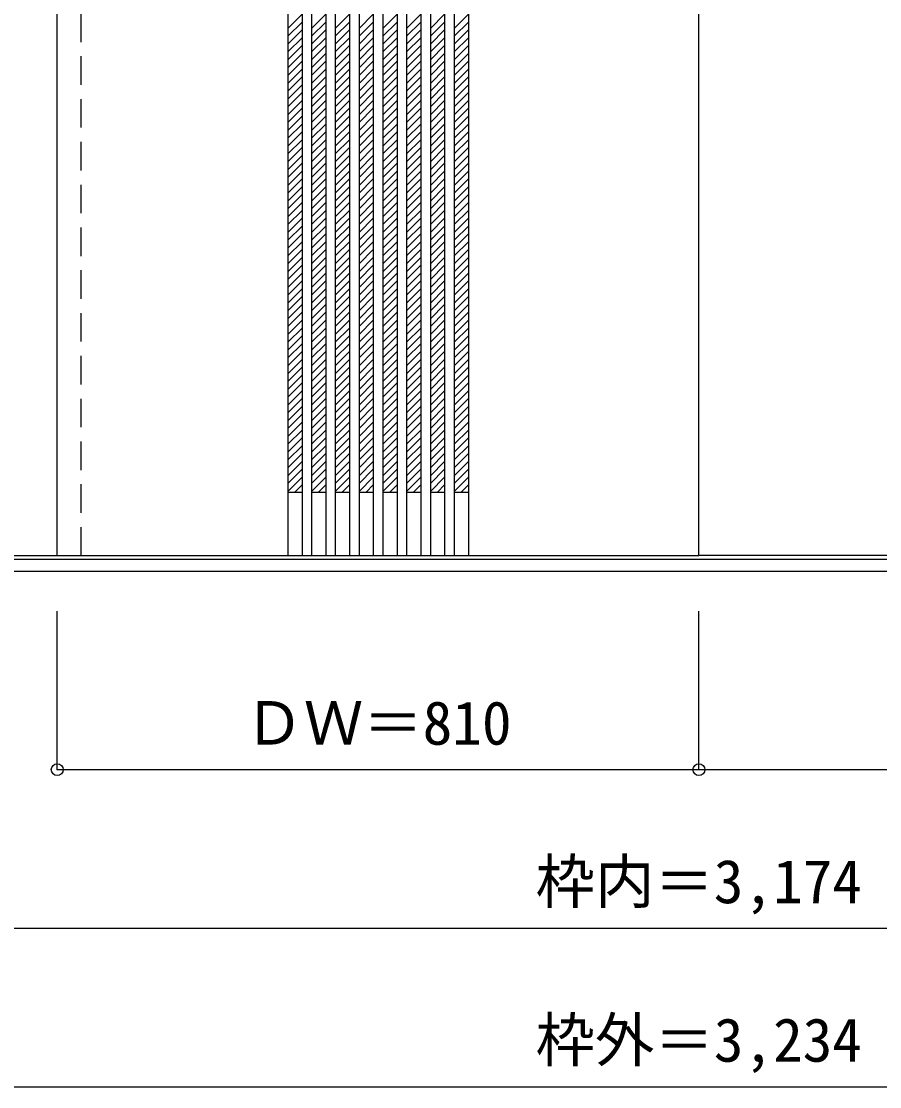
# Model space of a CAD drawing. Units: millimetres, scale not verified. Extents: x -2158 to 1628, y -1668 to 1044.
# Drawn here: x -852 to 232, y -1661 to -317 of the extents above; entities that cross this region are included whole.
import ezdxf
from ezdxf.enums import TextEntityAlignment as Align

# ---------------------------------------------------------------- set-up
doc = ezdxf.new("R2010")
doc.units = ezdxf.units.MM
doc.header["$LTSCALE"] = 30
doc.header["$PDMODE"] = 32
doc.header["$PDSIZE"] = 15
doc.linetypes.add('DASHED1', pattern=[1.8, 1.2, -0.6])
doc.layers.add('0-0', color=4, linetype='DASHED1')
doc.layers.add('0-1_寸法', color=7, linetype='Continuous')
doc.styles.add('ＭＳ ゴシック', font='')
doc.styles.get('ＭＳ ゴシック').set_extended_font_data('MS Gothic')

msp = doc.modelspace()

# ---------------------------------------------------------------- linework, layer by layer
at = {"layer": '0-0', "color": 3, "linetype": 'Continuous'}
for p, q in [((-806.23, -990.81), (-806.23, 992.19)), ((-515.23, 992.19), (-515.23, -990.81)), ((-497.23, 992.19), (-497.23, -990.81)), ((-485.23, 992.19), (-485.23, -990.81)), ((-467.23, 992.19), (-467.23, -990.81)), ((-455.23, 992.19), (-455.23, -990.81)), ((-437.23, 992.19), (-437.23, -990.81)), ((-425.23, 992.19), (-425.23, -990.81)), ((-407.23, 992.19), (-407.23, -990.81)), ((-395.23, 992.19), (-395.23, -990.81)), ((-377.23, 992.19), (-377.23, -990.81)), ((-365.23, 992.19), (-365.23, -990.81)), ((-347.23, 992.19), (-347.23, -990.81)), ((-335.23, 992.19), (-335.23, -990.81)), ((-317.23, 992.19), (-317.23, -990.81)), ((-305.23, 992.19), (-305.23, -990.81)), ((-287.23, 992.19), (-287.23, -990.81)), ((3.77, -990.81), (3.77, 992.19)), ((-1583.23, -990.81), (3.77, -990.81)), ((1590.77, -990.81), (3.77, -990.81)), ((1590.77, -995.81), (-1583.23, -995.81)), ((1620.77, -1010.81), (-1613.23, -1010.81))]:
    msp.add_line(p, q, dxfattribs=at)
at = {"layer": '0-0'}
for p, q in [((-776.23, -990.81), (-776.23, 992.19)), ((-515.23, -325.64), (-497.23, -307.64)), ((-485.23, -325.64), (-467.23, -307.64)), ((-455.23, -325.64), (-437.23, -307.64)), ((-425.23, -325.64), (-407.23, -307.64)), ((-395.23, -325.64), (-377.23, -307.64)), ((-365.23, -325.64), (-347.23, -307.64)), ((-335.23, -325.64), (-317.23, -307.64)), ((-305.23, -325.64), (-287.23, -307.64)), ((-515.23, -335.54), (-497.23, -317.54)), ((-485.23, -335.54), (-467.23, -317.54)), ((-455.23, -335.54), (-437.23, -317.54)), ((-425.23, -335.54), (-407.23, -317.54)), ((-395.23, -335.54), (-377.23, -317.54)), ((-365.23, -335.54), (-347.23, -317.54)), ((-335.23, -335.54), (-317.23, -317.54)), ((-305.23, -335.54), (-287.23, -317.54)), ((-515.23, -345.44), (-497.23, -327.44)), ((-485.23, -345.44), (-467.23, -327.44)), ((-455.23, -345.44), (-437.23, -327.44)), ((-425.23, -345.44), (-407.23, -327.44)), ((-395.23, -345.44), (-377.23, -327.44)), ((-365.23, -345.44), (-347.23, -327.44)), ((-335.23, -345.44), (-317.23, -327.44)), ((-305.23, -345.44), (-287.23, -327.44)), ((-515.23, -355.34), (-497.23, -337.34)), ((-515.23, -365.24), (-497.23, -347.24)), ((-485.23, -355.34), (-467.23, -337.34)), ((-485.23, -365.24), (-467.23, -347.24)), ((-455.23, -355.34), (-437.23, -337.34)), ((-455.23, -365.24), (-437.23, -347.24)), ((-425.23, -355.34), (-407.23, -337.34)), ((-425.23, -365.24), (-407.23, -347.24)), ((-395.23, -355.34), (-377.23, -337.34)), ((-395.23, -365.24), (-377.23, -347.24)), ((-365.23, -355.34), (-347.23, -337.34)), ((-365.23, -365.24), (-347.23, -347.24)), ((-335.23, -355.34), (-317.23, -337.34)), ((-335.23, -365.24), (-317.23, -347.24)), ((-305.23, -355.34), (-287.23, -337.34)), ((-305.23, -365.24), (-287.23, -347.24)), ((-515.23, -375.14), (-497.23, -357.14)), ((-485.23, -375.14), (-467.23, -357.14)), ((-455.23, -375.14), (-437.23, -357.14)), ((-425.23, -375.14), (-407.23, -357.14)), ((-395.23, -375.14), (-377.23, -357.14)), ((-365.23, -375.14), (-347.23, -357.14)), ((-335.23, -375.14), (-317.23, -357.14)), ((-305.23, -375.14), (-287.23, -357.14)), ((-515.23, -385.04), (-497.23, -367.04)), ((-485.23, -385.04), (-467.23, -367.04)), ((-455.23, -385.04), (-437.23, -367.04)), ((-425.23, -385.04), (-407.23, -367.04)), ((-395.23, -385.04), (-377.23, -367.04)), ((-365.23, -385.04), (-347.23, -367.04)), ((-335.23, -385.04), (-317.23, -367.04)), ((-305.23, -385.04), (-287.23, -367.04)), ((-515.23, -394.94), (-497.23, -376.94)), ((-515.23, -404.84), (-497.23, -386.84)), ((-485.23, -394.94), (-467.23, -376.94)), ((-485.23, -404.84), (-467.23, -386.84)), ((-455.23, -394.94), (-437.23, -376.94)), ((-455.23, -404.84), (-437.23, -386.84)), ((-425.23, -394.94), (-407.23, -376.94)), ((-425.23, -404.84), (-407.23, -386.84)), ((-395.23, -394.94), (-377.23, -376.94)), ((-395.23, -404.84), (-377.23, -386.84)), ((-365.23, -394.94), (-347.23, -376.94)), ((-365.23, -404.84), (-347.23, -386.84)), ((-335.23, -394.94), (-317.23, -376.94)), ((-335.23, -404.84), (-317.23, -386.84)), ((-305.23, -394.94), (-287.23, -376.94)), ((-305.23, -404.84), (-287.23, -386.84)), ((-515.23, -414.74), (-497.23, -396.74)), ((-485.23, -414.74), (-467.23, -396.74)), ((-455.23, -414.74), (-437.23, -396.74)), ((-425.23, -414.74), (-407.23, -396.74)), ((-395.23, -414.74), (-377.23, -396.74)), ((-365.23, -414.74), (-347.23, -396.74)), ((-335.23, -414.74), (-317.23, -396.74)), ((-305.23, -414.74), (-287.23, -396.74)), ((-515.23, -424.64), (-497.23, -406.64)), ((-515.23, -434.53), (-497.23, -416.53)), ((-485.23, -424.64), (-467.23, -406.64)), ((-485.23, -434.53), (-467.23, -416.53)), ((-455.23, -424.64), (-437.23, -406.64)), ((-455.23, -434.53), (-437.23, -416.53)), ((-425.23, -424.64), (-407.23, -406.64)), ((-425.23, -434.53), (-407.23, -416.53)), ((-395.23, -424.64), (-377.23, -406.64)), ((-395.23, -434.53), (-377.23, -416.53)), ((-365.23, -424.64), (-347.23, -406.64)), ((-365.23, -434.53), (-347.23, -416.53)), ((-335.23, -424.64), (-317.23, -406.64)), ((-335.23, -434.53), (-317.23, -416.53)), ((-305.23, -424.64), (-287.23, -406.64)), ((-305.23, -434.53), (-287.23, -416.53)), ((-515.23, -444.43), (-497.23, -426.43)), ((-485.23, -444.43), (-467.23, -426.43)), ((-455.23, -444.43), (-437.23, -426.43)), ((-425.23, -444.43), (-407.23, -426.43)), ((-395.23, -444.43), (-377.23, -426.43)), ((-365.23, -444.43), (-347.23, -426.43)), ((-335.23, -444.43), (-317.23, -426.43)), ((-305.23, -444.43), (-287.23, -426.43)), ((-515.23, -454.33), (-497.23, -436.33)), ((-485.23, -454.33), (-467.23, -436.33)), ((-455.23, -454.33), (-437.23, -436.33)), ((-425.23, -454.33), (-407.23, -436.33)), ((-395.23, -454.33), (-377.23, -436.33)), ((-365.23, -454.33), (-347.23, -436.33)), ((-335.23, -454.33), (-317.23, -436.33)), ((-305.23, -454.33), (-287.23, -436.33)), ((-515.23, -464.23), (-497.23, -446.23)), ((-515.23, -474.13), (-497.23, -456.13)), ((-485.23, -464.23), (-467.23, -446.23)), ((-485.23, -474.13), (-467.23, -456.13)), ((-455.23, -464.23), (-437.23, -446.23)), ((-455.23, -474.13), (-437.23, -456.13)), ((-425.23, -464.23), (-407.23, -446.23)), ((-425.23, -474.13), (-407.23, -456.13)), ((-395.23, -464.23), (-377.23, -446.23)), ((-395.23, -474.13), (-377.23, -456.13)), ((-365.23, -464.23), (-347.23, -446.23)), ((-365.23, -474.13), (-347.23, -456.13)), ((-335.23, -464.23), (-317.23, -446.23)), ((-335.23, -474.13), (-317.23, -456.13)), ((-305.23, -464.23), (-287.23, -446.23)), ((-305.23, -474.13), (-287.23, -456.13)), ((-515.23, -484.03), (-497.23, -466.03)), ((-485.23, -484.03), (-467.23, -466.03)), ((-455.23, -484.03), (-437.23, -466.03)), ((-425.23, -484.03), (-407.23, -466.03)), ((-395.23, -484.03), (-377.23, -466.03)), ((-365.23, -484.03), (-347.23, -466.03)), ((-335.23, -484.03), (-317.23, -466.03)), ((-305.23, -484.03), (-287.23, -466.03)), ((-515.23, -493.93), (-497.23, -475.93)), ((-485.23, -493.93), (-467.23, -475.93)), ((-455.23, -493.93), (-437.23, -475.93)), ((-425.23, -493.93), (-407.23, -475.93)), ((-395.23, -493.93), (-377.23, -475.93)), ((-365.23, -493.93), (-347.23, -475.93)), ((-335.23, -493.93), (-317.23, -475.93)), ((-305.23, -493.93), (-287.23, -475.93)), ((-515.23, -503.83), (-497.23, -485.83)), ((-515.23, -513.73), (-497.23, -495.73)), ((-485.23, -503.83), (-467.23, -485.83)), ((-485.23, -513.73), (-467.23, -495.73)), ((-455.23, -503.83), (-437.23, -485.83)), ((-455.23, -513.73), (-437.23, -495.73)), ((-425.23, -503.83), (-407.23, -485.83)), ((-425.23, -513.73), (-407.23, -495.73)), ((-395.23, -503.83), (-377.23, -485.83)), ((-395.23, -513.73), (-377.23, -495.73)), ((-365.23, -503.83), (-347.23, -485.83)), ((-365.23, -513.73), (-347.23, -495.73)), ((-335.23, -503.83), (-317.23, -485.83)), ((-335.23, -513.73), (-317.23, -495.73)), ((-305.23, -503.83), (-287.23, -485.83)), ((-305.23, -513.73), (-287.23, -495.73)), ((-515.23, -523.63), (-497.23, -505.63)), ((-485.23, -523.63), (-467.23, -505.63)), ((-455.23, -523.63), (-437.23, -505.63)), ((-425.23, -523.63), (-407.23, -505.63)), ((-395.23, -523.63), (-377.23, -505.63)), ((-365.23, -523.63), (-347.23, -505.63)), ((-335.23, -523.63), (-317.23, -505.63)), ((-305.23, -523.63), (-287.23, -505.63)), ((-515.23, -533.53), (-497.23, -515.53)), ((-485.23, -533.53), (-467.23, -515.53)), ((-455.23, -533.53), (-437.23, -515.53)), ((-425.23, -533.53), (-407.23, -515.53)), ((-395.23, -533.53), (-377.23, -515.53)), ((-365.23, -533.53), (-347.23, -515.53)), ((-335.23, -533.53), (-317.23, -515.53)), ((-305.23, -533.53), (-287.23, -515.53)), ((-515.23, -543.43), (-497.23, -525.43)), ((-515.23, -553.33), (-497.23, -535.33)), ((-485.23, -543.43), (-467.23, -525.43)), ((-485.23, -553.33), (-467.23, -535.33)), ((-455.23, -543.43), (-437.23, -525.43)), ((-455.23, -553.33), (-437.23, -535.33)), ((-425.23, -543.43), (-407.23, -525.43)), ((-425.23, -553.33), (-407.23, -535.33)), ((-395.23, -543.43), (-377.23, -525.43)), ((-395.23, -553.33), (-377.23, -535.33)), ((-365.23, -543.43), (-347.23, -525.43)), ((-365.23, -553.33), (-347.23, -535.33)), ((-335.23, -543.43), (-317.23, -525.43)), ((-335.23, -553.33), (-317.23, -535.33)), ((-305.23, -543.43), (-287.23, -525.43)), ((-305.23, -553.33), (-287.23, -535.33)), ((-515.23, -563.23), (-497.23, -545.23)), ((-485.23, -563.23), (-467.23, -545.23)), ((-455.23, -563.23), (-437.23, -545.23)), ((-425.23, -563.23), (-407.23, -545.23)), ((-395.23, -563.23), (-377.23, -545.23)), ((-365.23, -563.23), (-347.23, -545.23)), ((-335.23, -563.23), (-317.23, -545.23)), ((-305.23, -563.23), (-287.23, -545.23)), ((-515.23, -573.13), (-497.23, -555.13)), ((-485.23, -573.13), (-467.23, -555.13)), ((-455.23, -573.13), (-437.23, -555.13)), ((-425.23, -573.13), (-407.23, -555.13)), ((-395.23, -573.13), (-377.23, -555.13)), ((-365.23, -573.13), (-347.23, -555.13)), ((-335.23, -573.13), (-317.23, -555.13)), ((-305.23, -573.13), (-287.23, -555.13)), ((-515.23, -583.03), (-497.23, -565.03)), ((-515.23, -592.93), (-497.23, -574.93)), ((-485.23, -583.03), (-467.23, -565.03)), ((-485.23, -592.93), (-467.23, -574.93)), ((-455.23, -583.03), (-437.23, -565.03)), ((-455.23, -592.93), (-437.23, -574.93)), ((-425.23, -583.03), (-407.23, -565.03)), ((-425.23, -592.93), (-407.23, -574.93)), ((-395.23, -583.03), (-377.23, -565.03)), ((-395.23, -592.93), (-377.23, -574.93)), ((-365.23, -583.03), (-347.23, -565.03)), ((-365.23, -592.93), (-347.23, -574.93)), ((-335.23, -583.03), (-317.23, -565.03)), ((-335.23, -592.93), (-317.23, -574.93)), ((-305.23, -583.03), (-287.23, -565.03)), ((-305.23, -592.93), (-287.23, -574.93)), ((-515.23, -602.83), (-497.23, -584.83)), ((-485.23, -602.83), (-467.23, -584.83)), ((-455.23, -602.83), (-437.23, -584.83)), ((-425.23, -602.83), (-407.23, -584.83)), ((-395.23, -602.83), (-377.23, -584.83)), ((-365.23, -602.83), (-347.23, -584.83)), ((-335.23, -602.83), (-317.23, -584.83)), ((-305.23, -602.83), (-287.23, -584.83)), ((-515.23, -612.73), (-497.23, -594.73)), ((-515.23, -622.63), (-497.23, -604.63)), ((-485.23, -612.73), (-467.23, -594.73)), ((-485.23, -622.63), (-467.23, -604.63)), ((-455.23, -612.73), (-437.23, -594.73)), ((-455.23, -622.63), (-437.23, -604.63)), ((-425.23, -612.73), (-407.23, -594.73)), ((-425.23, -622.63), (-407.23, -604.63)), ((-395.23, -612.73), (-377.23, -594.73)), ((-395.23, -622.63), (-377.23, -604.63)), ((-365.23, -612.73), (-347.23, -594.73)), ((-365.23, -622.63), (-347.23, -604.63)), ((-335.23, -612.73), (-317.23, -594.73)), ((-335.23, -622.63), (-317.23, -604.63)), ((-305.23, -612.73), (-287.23, -594.73)), ((-305.23, -622.63), (-287.23, -604.63)), ((-515.23, -632.52), (-497.23, -614.52)), ((-485.23, -632.52), (-467.23, -614.52)), ((-455.23, -632.52), (-437.23, -614.52)), ((-425.23, -632.52), (-407.23, -614.52)), ((-395.23, -632.52), (-377.23, -614.52)), ((-365.23, -632.52), (-347.23, -614.52)), ((-335.23, -632.52), (-317.23, -614.52)), ((-305.23, -632.52), (-287.23, -614.52)), ((-515.23, -642.42), (-497.23, -624.42)), ((-485.23, -642.42), (-467.23, -624.42)), ((-455.23, -642.42), (-437.23, -624.42)), ((-425.23, -642.42), (-407.23, -624.42)), ((-395.23, -642.42), (-377.23, -624.42)), ((-365.23, -642.42), (-347.23, -624.42)), ((-335.23, -642.42), (-317.23, -624.42)), ((-305.23, -642.42), (-287.23, -624.42)), ((-515.23, -652.32), (-497.23, -634.32)), ((-515.23, -662.22), (-497.23, -644.22)), ((-485.23, -652.32), (-467.23, -634.32)), ((-485.23, -662.22), (-467.23, -644.22)), ((-455.23, -652.32), (-437.23, -634.32)), ((-455.23, -662.22), (-437.23, -644.22)), ((-425.23, -652.32), (-407.23, -634.32)), ((-425.23, -662.22), (-407.23, -644.22)), ((-395.23, -652.32), (-377.23, -634.32)), ((-395.23, -662.22), (-377.23, -644.22)), ((-365.23, -652.32), (-347.23, -634.32)), ((-365.23, -662.22), (-347.23, -644.22)), ((-335.23, -652.32), (-317.23, -634.32)), ((-335.23, -662.22), (-317.23, -644.22)), ((-305.23, -652.32), (-287.23, -634.32)), ((-305.23, -662.22), (-287.23, -644.22)), ((-515.23, -672.12), (-497.23, -654.12)), ((-485.23, -672.12), (-467.23, -654.12)), ((-455.23, -672.12), (-437.23, -654.12)), ((-425.23, -672.12), (-407.23, -654.12)), ((-395.23, -672.12), (-377.23, -654.12)), ((-365.23, -672.12), (-347.23, -654.12)), ((-335.23, -672.12), (-317.23, -654.12)), ((-305.23, -672.12), (-287.23, -654.12)), ((-515.23, -682.02), (-497.23, -664.02)), ((-485.23, -682.02), (-467.23, -664.02)), ((-455.23, -682.02), (-437.23, -664.02)), ((-425.23, -682.02), (-407.23, -664.02)), ((-395.23, -682.02), (-377.23, -664.02)), ((-365.23, -682.02), (-347.23, -664.02)), ((-335.23, -682.02), (-317.23, -664.02)), ((-305.23, -682.02), (-287.23, -664.02)), ((-515.23, -691.92), (-497.23, -673.92)), ((-515.23, -701.82), (-497.23, -683.82)), ((-485.23, -691.92), (-467.23, -673.92)), ((-485.23, -701.82), (-467.23, -683.82)), ((-455.23, -691.92), (-437.23, -673.92)), ((-455.23, -701.82), (-437.23, -683.82)), ((-425.23, -691.92), (-407.23, -673.92)), ((-425.23, -701.82), (-407.23, -683.82)), ((-395.23, -691.92), (-377.23, -673.92)), ((-395.23, -701.82), (-377.23, -683.82)), ((-365.23, -691.92), (-347.23, -673.92)), ((-365.23, -701.82), (-347.23, -683.82)), ((-335.23, -691.92), (-317.23, -673.92)), ((-335.23, -701.82), (-317.23, -683.82)), ((-305.23, -691.92), (-287.23, -673.92)), ((-305.23, -701.82), (-287.23, -683.82)), ((-515.23, -711.72), (-497.23, -693.72)), ((-485.23, -711.72), (-467.23, -693.72)), ((-455.23, -711.72), (-437.23, -693.72)), ((-425.23, -711.72), (-407.23, -693.72)), ((-395.23, -711.72), (-377.23, -693.72)), ((-365.23, -711.72), (-347.23, -693.72)), ((-335.23, -711.72), (-317.23, -693.72)), ((-305.23, -711.72), (-287.23, -693.72)), ((-515.23, -721.62), (-497.23, -703.62)), ((-485.23, -721.62), (-467.23, -703.62)), ((-455.23, -721.62), (-437.23, -703.62)), ((-425.23, -721.62), (-407.23, -703.62)), ((-395.23, -721.62), (-377.23, -703.62)), ((-365.23, -721.62), (-347.23, -703.62)), ((-335.23, -721.62), (-317.23, -703.62)), ((-305.23, -721.62), (-287.23, -703.62)), ((-515.23, -731.52), (-497.23, -713.52)), ((-515.23, -741.42), (-497.23, -723.42)), ((-485.23, -731.52), (-467.23, -713.52)), ((-485.23, -741.42), (-467.23, -723.42)), ((-455.23, -731.52), (-437.23, -713.52)), ((-455.23, -741.42), (-437.23, -723.42)), ((-425.23, -731.52), (-407.23, -713.52)), ((-425.23, -741.42), (-407.23, -723.42)), ((-395.23, -731.52), (-377.23, -713.52)), ((-395.23, -741.42), (-377.23, -723.42)), ((-365.23, -731.52), (-347.23, -713.52)), ((-365.23, -741.42), (-347.23, -723.42)), ((-335.23, -731.52), (-317.23, -713.52)), ((-335.23, -741.42), (-317.23, -723.42)), ((-305.23, -731.52), (-287.23, -713.52)), ((-305.23, -741.42), (-287.23, -723.42)), ((-515.23, -751.32), (-497.23, -733.32)), ((-485.23, -751.32), (-467.23, -733.32)), ((-455.23, -751.32), (-437.23, -733.32)), ((-425.23, -751.32), (-407.23, -733.32)), ((-395.23, -751.32), (-377.23, -733.32)), ((-365.23, -751.32), (-347.23, -733.32)), ((-335.23, -751.32), (-317.23, -733.32)), ((-305.23, -751.32), (-287.23, -733.32)), ((-515.23, -761.22), (-497.23, -743.22)), ((-485.23, -761.22), (-467.23, -743.22)), ((-455.23, -761.22), (-437.23, -743.22)), ((-425.23, -761.22), (-407.23, -743.22)), ((-395.23, -761.22), (-377.23, -743.22)), ((-365.23, -761.22), (-347.23, -743.22)), ((-335.23, -761.22), (-317.23, -743.22)), ((-305.23, -761.22), (-287.23, -743.22)), ((-515.23, -771.12), (-497.23, -753.12)), ((-515.23, -781.02), (-497.23, -763.02)), ((-485.23, -771.12), (-467.23, -753.12)), ((-485.23, -781.02), (-467.23, -763.02)), ((-455.23, -771.12), (-437.23, -753.12)), ((-455.23, -781.02), (-437.23, -763.02)), ((-425.23, -771.12), (-407.23, -753.12)), ((-425.23, -781.02), (-407.23, -763.02)), ((-395.23, -771.12), (-377.23, -753.12)), ((-395.23, -781.02), (-377.23, -763.02)), ((-365.23, -771.12), (-347.23, -753.12)), ((-365.23, -781.02), (-347.23, -763.02)), ((-335.23, -771.12), (-317.23, -753.12)), ((-335.23, -781.02), (-317.23, -763.02)), ((-305.23, -771.12), (-287.23, -753.12)), ((-305.23, -781.02), (-287.23, -763.02)), ((-515.23, -790.92), (-497.23, -772.92)), ((-485.23, -790.92), (-467.23, -772.92)), ((-455.23, -790.92), (-437.23, -772.92)), ((-425.23, -790.92), (-407.23, -772.92)), ((-395.23, -790.92), (-377.23, -772.92)), ((-365.23, -790.92), (-347.23, -772.92)), ((-335.23, -790.92), (-317.23, -772.92)), ((-305.23, -790.92), (-287.23, -772.92)), ((-515.23, -800.82), (-497.23, -782.82)), ((-515.23, -810.72), (-497.23, -792.72)), ((-485.23, -800.82), (-467.23, -782.82)), ((-485.23, -810.72), (-467.23, -792.72)), ((-455.23, -800.82), (-437.23, -782.82)), ((-455.23, -810.72), (-437.23, -792.72)), ((-425.23, -800.82), (-407.23, -782.82)), ((-425.23, -810.72), (-407.23, -792.72)), ((-395.23, -800.82), (-377.23, -782.82)), ((-395.23, -810.72), (-377.23, -792.72)), ((-365.23, -800.82), (-347.23, -782.82)), ((-365.23, -810.72), (-347.23, -792.72)), ((-335.23, -800.82), (-317.23, -782.82)), ((-335.23, -810.72), (-317.23, -792.72)), ((-305.23, -800.82), (-287.23, -782.82)), ((-305.23, -810.72), (-287.23, -792.72)), ((-515.23, -820.62), (-497.23, -802.62)), ((-485.23, -820.62), (-467.23, -802.62)), ((-455.23, -820.62), (-437.23, -802.62)), ((-425.23, -820.62), (-407.23, -802.62)), ((-395.23, -820.62), (-377.23, -802.62)), ((-365.23, -820.62), (-347.23, -802.62)), ((-335.23, -820.62), (-317.23, -802.62)), ((-305.23, -820.62), (-287.23, -802.62)), ((-515.23, -830.51), (-497.23, -812.51)), ((-485.23, -830.51), (-467.23, -812.51)), ((-455.23, -830.51), (-437.23, -812.51)), ((-425.23, -830.51), (-407.23, -812.51)), ((-395.23, -830.51), (-377.23, -812.51)), ((-365.23, -830.51), (-347.23, -812.51)), ((-335.23, -830.51), (-317.23, -812.51)), ((-305.23, -830.51), (-287.23, -812.51)), ((-515.23, -840.41), (-497.23, -822.41)), ((-515.23, -850.31), (-497.23, -832.31)), ((-485.23, -840.41), (-467.23, -822.41)), ((-485.23, -850.31), (-467.23, -832.31)), ((-455.23, -840.41), (-437.23, -822.41)), ((-455.23, -850.31), (-437.23, -832.31)), ((-425.23, -840.41), (-407.23, -822.41)), ((-425.23, -850.31), (-407.23, -832.31)), ((-395.23, -840.41), (-377.23, -822.41)), ((-395.23, -850.31), (-377.23, -832.31)), ((-365.23, -840.41), (-347.23, -822.41)), ((-365.23, -850.31), (-347.23, -832.31)), ((-335.23, -840.41), (-317.23, -822.41)), ((-335.23, -850.31), (-317.23, -832.31)), ((-305.23, -840.41), (-287.23, -822.41)), ((-305.23, -850.31), (-287.23, -832.31)), ((-515.23, -860.21), (-497.23, -842.21)), ((-485.23, -860.21), (-467.23, -842.21)), ((-455.23, -860.21), (-437.23, -842.21)), ((-425.23, -860.21), (-407.23, -842.21)), ((-395.23, -860.21), (-377.23, -842.21)), ((-365.23, -860.21), (-347.23, -842.21)), ((-335.23, -860.21), (-317.23, -842.21)), ((-305.23, -860.21), (-287.23, -842.21)), ((-515.23, -870.11), (-497.23, -852.11)), ((-485.23, -870.11), (-467.23, -852.11)), ((-455.23, -870.11), (-437.23, -852.11)), ((-425.23, -870.11), (-407.23, -852.11)), ((-395.23, -870.11), (-377.23, -852.11)), ((-365.23, -870.11), (-347.23, -852.11)), ((-335.23, -870.11), (-317.23, -852.11)), ((-305.23, -870.11), (-287.23, -852.11)), ((-515.23, -880.01), (-497.23, -862.01)), ((-515.23, -889.91), (-497.23, -871.91)), ((-485.23, -880.01), (-467.23, -862.01)), ((-485.23, -889.91), (-467.23, -871.91)), ((-455.23, -880.01), (-437.23, -862.01)), ((-455.23, -889.91), (-437.23, -871.91)), ((-425.23, -880.01), (-407.23, -862.01)), ((-425.23, -889.91), (-407.23, -871.91)), ((-395.23, -880.01), (-377.23, -862.01)), ((-395.23, -889.91), (-377.23, -871.91)), ((-365.23, -880.01), (-347.23, -862.01)), ((-365.23, -889.91), (-347.23, -871.91)), ((-335.23, -880.01), (-317.23, -862.01)), ((-335.23, -889.91), (-317.23, -871.91)), ((-305.23, -880.01), (-287.23, -862.01)), ((-305.23, -889.91), (-287.23, -871.91)), ((-515.23, -899.81), (-497.23, -881.81)), ((-485.23, -899.81), (-467.23, -881.81)), ((-455.23, -899.81), (-437.23, -881.81)), ((-425.23, -899.81), (-407.23, -881.81)), ((-395.23, -899.81), (-377.23, -881.81)), ((-365.23, -899.81), (-347.23, -881.81)), ((-335.23, -899.81), (-317.23, -881.81)), ((-305.23, -899.81), (-287.23, -881.81)), ((-515.23, -909.71), (-497.23, -891.71)), ((-485.23, -909.71), (-467.23, -891.71)), ((-455.23, -909.71), (-437.23, -891.71)), ((-425.23, -909.71), (-407.23, -891.71)), ((-395.23, -909.71), (-377.23, -891.71)), ((-365.23, -909.71), (-347.23, -891.71)), ((-335.23, -909.71), (-317.23, -891.71)), ((-305.23, -909.71), (-287.23, -891.71)), ((-506.43, -910.81), (-497.23, -901.61)), ((-476.43, -910.81), (-467.23, -901.61)), ((-446.43, -910.81), (-437.23, -901.61)), ((-416.43, -910.81), (-407.23, -901.61)), ((-386.43, -910.81), (-377.23, -901.61)), ((-356.43, -910.81), (-347.23, -901.61)), ((-326.43, -910.81), (-317.23, -901.61)), ((-296.43, -910.81), (-287.23, -901.61))]:
    msp.add_line(p, q, dxfattribs=at)
at = {"layer": '0-0', "color": 7, "linetype": 'Continuous'}
for p, q in [((-515.23, -910.81), (-497.23, -910.81)), ((-485.23, -910.81), (-467.23, -910.81)), ((-455.23, -910.81), (-437.23, -910.81)), ((-425.23, -910.81), (-407.23, -910.81)), ((-395.23, -910.81), (-377.23, -910.81)), ((-365.23, -910.81), (-347.23, -910.81)), ((-335.23, -910.81), (-317.23, -910.81)), ((-305.23, -910.81), (-287.23, -910.81))]:
    msp.add_line(p, q, dxfattribs=at)
at = {"layer": '0-1_寸法', "color": 4}
for p, q in [((-806.23, -1260.81), (-806.23, -1060.81)), ((3.77, -1260.81), (3.77, -1060.81)), ((-806.23, -1260.81), (813.77, -1260.81))]:
    msp.add_line(p, q, dxfattribs=at)
for points in [[(-1613.23, -1660.81), (1620.77, -1660.81), (1620.77, -1060.81)], [(-1583.23, -1460.81), (1590.77, -1460.81), (1590.77, -1060.81)]]:
    msp.add_lwpolyline(points, dxfattribs=at)
at = {"layer": '0-1_寸法'}
for p in [(-806.23, -1260.81), (3.77, -1260.81)]:
    msp.add_point(p, dxfattribs=at)

# ---------------------------------------------------------------- texts
at = {"layer": '0-1_寸法', "style": 'ＭＳ ゴシック'}
for s, p in [('ＤＷ＝810', (-569.98, -1245.81)), ('枠内＝3,174', (-202.48, -1445.81)), ('枠外＝3,234', (-202.48, -1645.81))]:
    msp.add_text(s, height=54.99, dxfattribs=at).set_placement(p, align=Align.BOTTOM_LEFT)

doc.saveas('drawing.dxf')
